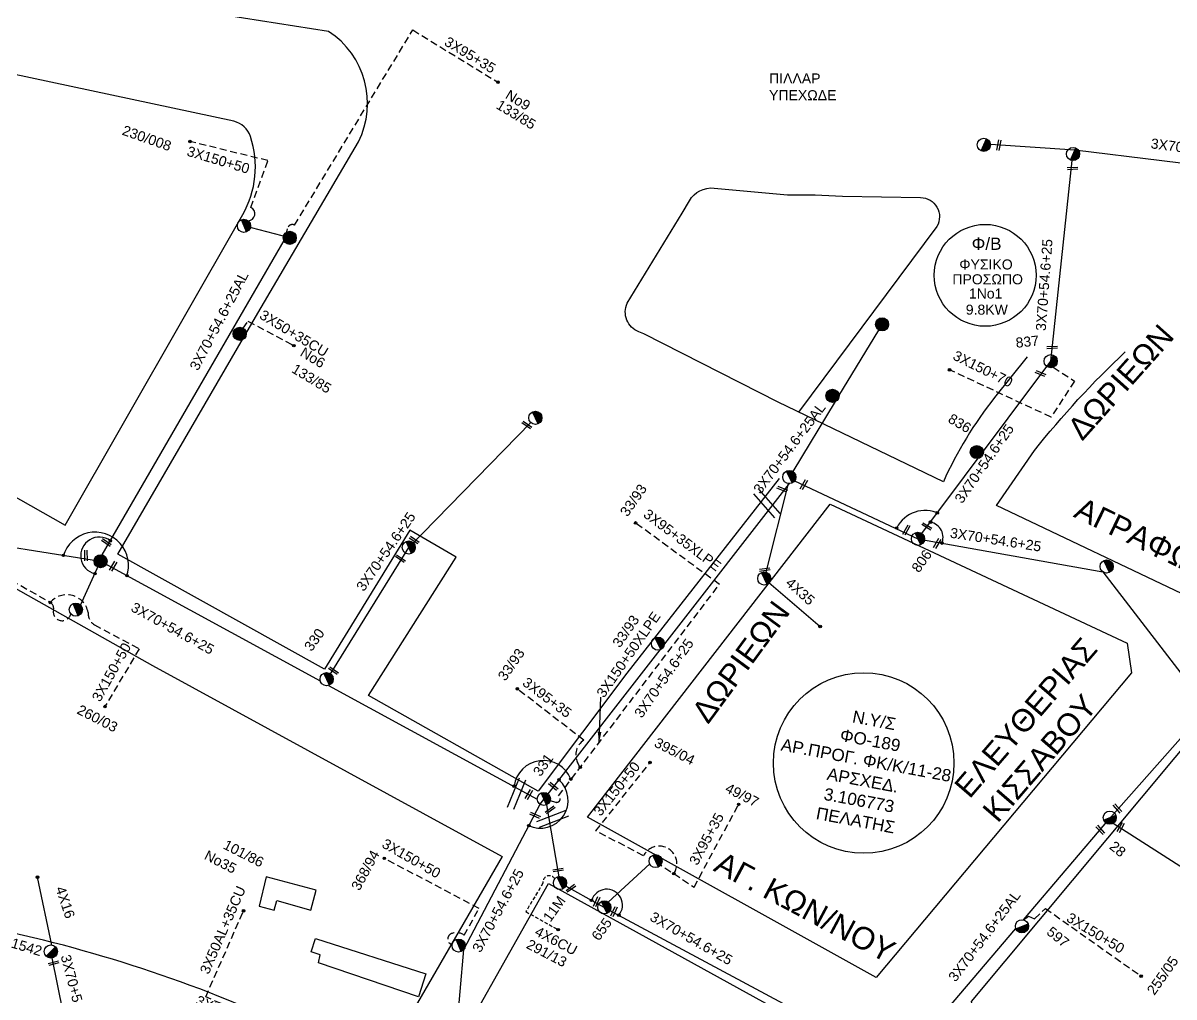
# Model space of a CAD drawing. Header units: millimetres. Extents: x 918 to 3138, y 719 to 1759.
# Drawn here: x 1466.9 to 1673.2, y 1291.5 to 1466.1 of the extents above; entities that cross this region are included whole.
import ezdxf
from ezdxf.enums import TextEntityAlignment as Align

# ---------------------------------------------------------------- set-up
doc = ezdxf.new("R2010")
doc.units = ezdxf.units.MM
doc.header["$LTSCALE"] = 0.5
doc.linetypes.add('DASHED', pattern=[19.05, 12.7, -6.35])
for name, color, linetype in [('Άγνωστα', 7, 'Continuous'), ('Γυμνά εναέρια ΧΤ (3Φ)   3x50+35CU', 7, 'Continuous'), ('Γυμνά εναέρια ΧΤ (3Φ)   4x50AL', 7, 'Continuous'), ('Εναέρια παροχή ΧΤ 4x16', 7, 'SYN_LINE'), ('Επιγραφές - Σχήματα', 7, 'Continuous'), ('Καλώδια ΧΤ   3x150+50AL', 7, 'DASHED'), ('Καλώδια ΧΤ   3x150+70AL', 7, 'DASHED'), ('Καλώδια ΧΤ   4x6CU', 7, 'DASHED'), ('Μηχανική τομή', 7, 'Continuous'), ('Στύλος Ξύλινος', 7, 'Continuous'), ('Στύλος Ξύλινος @ 1', 7, 'Continuous'), ('Στύλος ΦΜ', 7, 'Continuous'), ('Στύλος ΦΜ @ 1', 7, 'Continuous'), ('Συνδέσεις', 7, 'Continuous'), ('Συνεστραμμένα ΧΤ   3x70+54.6+25 AL', 7, 'SYN_LINE'), ('Τομή', 7, 'Continuous'), ('Υπόβαθρο ΔΕΗ', 7, 'Continuous')]:
    doc.layers.add(name, color=color, linetype=linetype)
doc.styles.add('ar', font='ARIAL.TTF')
doc.styles.add('arial', font='ARIAL.TTF')
doc.styles.get("Standard").update_dxf_attribs({"font": 'ARIAL.TTF'})
doc.linetypes.add('SYN_LINE', pattern='A,0.5,-0.0001,["/\\/\\/\\/",Standard,S=0.1,R=0,X=0,Y=-0.05],-0.25', length=0.7501)
doc.dimstyles.new('ISO-25', dxfattribs={"dimtxt": 2.5, "dimasz": 2.5, "dimexe": 1.25, "dimexo": 0.625, "dimtad": 1, "dimtxsty": 'Standard', "dimcen": 2.5, "dimadec": 0, "dimazin": 0, "dimtfac": 1, "dimtmove": 0, "dimatfit": 3, "dimfxl": 1, "dimarcsym": 0})

# ---------------------------------------------------------------- blocks, each defined once
blk = doc.blocks.new('ΜΗΧΑΝΙΚΗ ΤΟΜΗ')
at = {"layer": 'Μηχανική τομή', "ltscale": 40}
for p, q in [((-1.89, 0.78), (1.89, 0.78)), ((1.89, 0), (-1.89, 0))]:
    blk.add_line(p, q, dxfattribs=at)
blk = doc.blocks.new('ΥΠΑΡΧΩΝ ΤΣΙΜΕΝΤΕΝΙΟΣ ΣΤΥΛΟΣ')
at = {"layer": 'Στύλος ΦΜ'}
blk.add_hatch(color=7, dxfattribs=at).paths.add_polyline_path([(-1.29, -2.28, 0.574793), (2.62, 0, 0.268822), (1.3, 2.27)])
at = {"layer": 'Στύλος ΦΜ', "color": 7}
blk.add_line((-1.29, -2.28), (1.3, 2.27), dxfattribs=at)
blk.add_circle((0, 0), 2.62, dxfattribs=at)
at = {"layer": 'Στύλος ΦΜ', "flags": 4}
for tag, p in [('ΑΡΙΘΜΟΣ', (-4.68, 8.05)), ('ΤΥΠΟΣ', (-4.91, 3.03))]:
    blk.add_attdef(tag, p, '', height=4, dxfattribs=at)
blk = doc.blocks.new('ΥΠΑΡΧΩΝ ΞΥΛΙΝΟΣ ΣΤΥΛΟΣ')
at = {"layer": 'Στύλος Ξύλινος'}
h = blk.add_hatch(color=7, dxfattribs=at)
h.paths.add_polyline_path([(-2.62, 0, 0.270008), (-1.29, -2.28), (1.3, 2.27, 0.576266)])
h.paths.add_polyline_path([(-1.29, -2.28, 0.574793), (2.62, 0, 0.268822), (1.3, 2.27)])
at = {"layer": 'Στύλος Ξύλινος', "color": 7}
blk.add_line((-1.29, -2.28), (1.3, 2.27), dxfattribs=at)
blk.add_circle((0, 0), 2.62, dxfattribs=at)
at = {"layer": 'Στύλος Ξύλινος', "flags": 4}
for tag, p in [('ΑΡΙΘΜΟΣ', (-4.91, 8.6)), ('ΤΥΠΟΣ', (-4.85, 3.39))]:
    blk.add_attdef(tag, p, '', height=4, dxfattribs=at)
blk = doc.blocks.new('_ΣΥΝΔΕΣΗ')
at = {"layer": 'Συνδέσεις', "linetype": 'SYN_LINE', "ltscale": 40}
blk.add_hatch(color=256, dxfattribs=at).paths.add_polyline_path([(0.5, -0.01, 1), (-0.5, -0.01, 1)])
at = {"layer": 'Συνδέσεις'}
blk.add_circle((0, -0.01), 0.5, dxfattribs=at)
blk = doc.blocks.new('ΤΟΜΗ')
at = {"layer": 'Τομή', "ltscale": 40}
for p, q in [((-5.68, 0), (5.68, 0)), ((5.68, -2.33), (-5.68, -2.33))]:
    blk.add_line(p, q, dxfattribs=at)

msp = doc.modelspace()

# ---------------------------------------------------------------- linework, layer by layer
at = {"layer": 'Άγνωστα', "color": 151, "linetype": 'DASHED', "ltscale": 0.2}
msp.add_lwpolyline([(1514.2, 1428.66), (1514.27, 1429.19, -0.512691), (1515.56, 1429.88), (1536.75, 1464.85), (1552.02, 1455.48)], format="xyb", dxfattribs=at)
at = {"layer": 'Άγνωστα', "color": 30, "linetype": 'DASHED', "ltscale": 0.2}
msp.add_lwpolyline([(1591.72, 1365.46), (1576.69, 1376.49)], dxfattribs=at)
at = {"layer": 'Άγνωστα', "color": 62, "linetype": 'SYN_LINE', "ltscale": 15}
msp.add_lwpolyline([(1599.76, 1366.53), (1609.79, 1357.93)], dxfattribs=at)
at = {"layer": 'Άγνωστα', "color": 30, "linetype": 'DASHED', "ltscale": 0.2}
for points in [[(1561.4, 1326.76), (1562.36, 1326.44, 0.882772), (1562.89, 1327.57), (1591.72, 1365.46)], [(1566.76, 1332.65), (1566.3, 1333.56, -0.387014), (1567.42, 1337.54), (1555.5, 1346.73)]]:
    msp.add_lwpolyline(points, format="xyb", dxfattribs=at)
at = {"layer": 'Άγνωστα', "color": 7, "linetype": 'DASHED', "ltscale": 0.2}
msp.add_lwpolyline([(1471.78, 1362.24, -0.633217), (1478.55, 1360.45, 0.257772), (1479.67, 1358.24), (1487.71, 1353.93), (1481.57, 1343.57)], format="xyb", dxfattribs=at)
at = {"layer": 'Άγνωστα', "color": 151, "linetype": 'DASHED', "ltscale": 0.2}
msp.add_lwpolyline([(1580.36, 1315.72), (1587.18, 1311.23), (1595.16, 1326.03)], dxfattribs=at)
at = {"layer": 'Άγνωστα', "color": 151}
msp.add_lwpolyline([(1571.78, 1308.53), (1579.22, 1315.36)], dxfattribs=at)
at = {"layer": 'Άγνωστα', "color": 2, "linetype": 'DASHED', "ltscale": 0.2}
for points in [[(1499.63, 1291.55), (1506.42, 1306.97)], [(1518.08, 1283.44), (1499.63, 1291.55)]]:
    msp.add_lwpolyline(points, dxfattribs=at)
at = {"layer": 'Άγνωστα', "color": 173, "linetype": 'DASHED', "ltscale": 0.2}
msp.add_lwpolyline([(1646.21, 1305.34), (1647.15, 1305.98), (1648.23, 1305.53), (1650.17, 1307.38), (1667.5, 1295.13)], dxfattribs=at)
at = {"layer": 'Άγνωστα', "color": 151, "ltscale": 40}
msp.add_arc((1507.19, 1431.9), 1.26, 272.6875, 65.8166, dxfattribs=at)
at = {"layer": 'Γυμνά εναέρια ΧΤ (3Φ)   3x50+35CU', "color": 151, "linetype": 'DASHED', "ltscale": 0.2}
msp.add_lwpolyline([(1506.32, 1411.4), (1507.21, 1412.63), (1515.44, 1408.28)], dxfattribs=at)
at = {"layer": 'Γυμνά εναέρια ΧΤ (3Φ)   4x50AL', "color": 173, "ltscale": 40}
msp.add_lwpolyline([(1662.28, 1322.65), (1689.39, 1305.37)], dxfattribs=at)
at = {"layer": 'Εναέρια παροχή ΧΤ 4x16', "color": 2, "ltscale": 15}
msp.add_lwpolyline([(1472.04, 1300.83), (1469.47, 1312.99)], dxfattribs=at)
at = {"layer": 'Επιγραφές - Σχήματα', "color": 202}
msp.add_circle((1639.36, 1420.87), 9.13, dxfattribs=at)
at = {"layer": 'Επιγραφές - Σχήματα', "ltscale": 0.2}
for centre, radius, start, end in [((1628.61, 1373), 5.73, 63.975, 153.0734), ((1629.04, 1373.9), 2.77, 334.9769, 79.1898), ((1479.81, 1368.86), 5.98, 340.6184, 163.5073), ((1480.57, 1370.63), 3.33, 53.5236, 256.2878), ((1560.17, 1328.6), 5.31, 21.8848, 172.3584), ((1559.64, 1326.74), 4.97, 244.0062, 48.0116), ((1571.51, 1307.99), 2.84, 320.2891, 162.598)]:
    msp.add_arc(centre, radius, start, end, dxfattribs=at)
at = {"layer": 'Καλώδια ΧΤ   3x150+50AL', "color": 151, "ltscale": 0.2}
msp.add_lwpolyline([(1507.7, 1433.04), (1510.79, 1441.43), (1496.81, 1444.85)], dxfattribs=at)
at = {"layer": 'Καλώδια ΧΤ   3x150+50AL', "color": 151, "linetype": 'DASHED', "ltscale": 0.2}
for points in [[(1423.32, 1354.28), (1418.61, 1356.99), (1436.38, 1384.28), (1448.64, 1377.16), (1449.25, 1377.08, -0.209708), (1451.74, 1375.6), (1452.29, 1375.5, -0.39952), (1454.03, 1373.18, 0.371889), (1454.89, 1371.89), (1471.78, 1362.24, -0.331396), (1472.35, 1360.93, 0.98733), (1475.46, 1360.16, -0.773574)], [(1583.55, 1313.62, 1.06326), (1578.12, 1316.84), (1569.58, 1321.28), (1579.28, 1333.55)]]:
    msp.add_lwpolyline(points, format="xyb", dxfattribs=at)
at = {"layer": 'Καλώδια ΧΤ   3x150+50AL', "color": 27, "linetype": 'DASHED', "ltscale": 0.2}
msp.add_lwpolyline([(1543.8, 1300.74), (1543.38, 1301.11, -0.549518), (1543.66, 1302.87, -0.270532), (1545.97, 1302.59), (1548.63, 1307.39), (1531.65, 1316.37)], format="xyb", dxfattribs=at)
at = {"layer": 'Καλώδια ΧΤ   3x150+70AL', "color": 62, "linetype": 'DASHED', "ltscale": 0.2}
msp.add_lwpolyline([(1651.58, 1404.4), (1655.35, 1401.91), (1651.19, 1395.45), (1632.98, 1403.93)], dxfattribs=at)
at = {"layer": 'Καλώδια ΧΤ   4x6CU', "color": 151, "ltscale": 0.1}
msp.add_lwpolyline([(1562.2, 1312.68, 0.834867), (1560.09, 1311.91), (1557.02, 1306.82), (1562.82, 1303.57)], format="xyb", dxfattribs=at)
at = {"layer": 'Συνδέσεις'}
msp.add_circle((1617.59, 1333.46), 16.18, dxfattribs=at)
at = {"layer": 'Συνεστραμμένα ΧΤ   3x70+54.6+25 AL', "color": 151, "ltscale": 10}
msp.add_line((1571.09, 1307.58), (1563.14, 1311.96), dxfattribs=at)
at = {"layer": 'Συνεστραμμένα ΧΤ   3x70+54.6+25 AL', "color": 30, "ltscale": 20}
for points in [[(1640.29, 1444.38), (1655.43, 1443.34), (1686.6, 1439.56), (1716.69, 1435.24), (1752.37, 1429.39)], [(1521.36, 1348.38), (1536.03, 1372.1), (1557.91, 1394.49)], [(1427.1, 1383.89), (1452.95, 1374.08), (1480.79, 1369.61), (1520.17, 1348.17)], [(1521.66, 1347.36), (1559.07, 1327)]]:
    msp.add_lwpolyline(points, dxfattribs=at)
at = {"layer": 'Συνεστραμμένα ΧΤ   3x70+54.6+25 AL', "color": 62, "ltscale": 20}
for points in [[(1627.99, 1374.6), (1651.11, 1405.47), (1654.98, 1441.45)], [(1604.05, 1383.56), (1600.05, 1367.67)], [(1605.21, 1384.03), (1627.31, 1373.64), (1660.45, 1367.73), (1678.45, 1344.39)]]:
    msp.add_lwpolyline(points, dxfattribs=at)
at = {"layer": 'Συνεστραμμένα ΧΤ   3x70+54.6+25 AL', "color": 151, "linetype": 'SYN_LINE', "ltscale": 10}
msp.add_lwpolyline([(1514.7, 1427.59), (1506.49, 1429.74), (1506.49, 1429.74)], dxfattribs=at)
at = {"layer": 'Συνεστραμμένα ΧΤ   3x70+54.6+25 AL', "color": 151, "ltscale": 20}
for points in [[(1481.07, 1370.76), (1513.71, 1427.09)], [(1571.09, 1307.58), (1571.09, 1307.58), (1610.6, 1286.32)]]:
    msp.add_lwpolyline(points, dxfattribs=at)
at = {"layer": 'Συνεστραμμένα ΧΤ   3x70+54.6+25 AL', "color": 62, "ltscale": 15}
for points in [[(1613.15, 1399.25), (1620.3, 1411.06)], [(1604.94, 1385.68), (1612.55, 1398.25)]]:
    msp.add_lwpolyline(points, dxfattribs=at)
at = {"layer": 'Συνεστραμμένα ΧΤ   3x70+54.6+25 AL', "color": 27, "ltscale": 15}
msp.add_lwpolyline([(1537.93, 1273.69), (1544.62, 1284.97), (1545.91, 1300.01), (1559.57, 1326.06), (1604.26, 1383.54)], dxfattribs=at)
at = {"layer": 'Συνεστραμμένα ΧΤ   3x70+54.6+25 AL', "color": 151, "ltscale": 10}
msp.add_lwpolyline([(1477.21, 1361.74), (1480.79, 1369.62)], dxfattribs=at)
at = {"layer": 'Συνεστραμμένα ΧΤ   3x70+54.6+25 AL', "color": 173, "ltscale": 20}
for points in [[(1646.21, 1305.34), (1661.88, 1323.74), (1678.48, 1342.5)], [(1631.61, 1288.21), (1644.86, 1303.77)]]:
    msp.add_lwpolyline(points, dxfattribs=at)
at = {"layer": 'Συνεστραμμένα ΧΤ   3x70+54.6+25 AL', "color": 151, "ltscale": 15}
msp.add_lwpolyline([(1560.75, 1325.95), (1563.14, 1311.96)], dxfattribs=at)
at = {"layer": 'Συνεστραμμένα ΧΤ   3x70+54.6+25 AL', "color": 2, "ltscale": 20}
msp.add_lwpolyline([(1476.1, 1278.75), (1472.1, 1298.51)], dxfattribs=at)
at = {"layer": 'Υπόβαθρο ΔΕΗ'}
for points in [[(1521.63, 1464.6), (1491.17, 1469.35), (1471.16, 1473.35), (1458.45, 1476.97), (1406.72, 1492.19), (1321.27, 1517.28), (1288.51, 1527.47), (1265.19, 1534.53), (1211.62, 1543.74), (1155.05, 1542.43), (1106.6, 1541.66), (1099.85, 1602.77), (1090.49, 1682.38)], [(1619.83, 1294.99), (1568.05, 1323.75), (1611.55, 1379.88), (1664.82, 1354.92), (1665.61, 1349.63), (1619.83, 1294.99)], [(1636.83, 1290.74), (1638.08, 1285.17), (1686.63, 1252.49), (1748.85, 1221.48), (1772.57, 1209.21), (1796.73, 1341.74), (1732.17, 1341.63), (1679.39, 1341.65), (1636.83, 1290.74)], [(1519.41, 1310.65), (1510.49, 1313.04), (1509.21, 1307.78), (1511.92, 1307.07), (1512.37, 1308.79), (1518.45, 1307.07), (1519.41, 1310.65)], [(1539.74, 1273.97), (1561.11, 1311.85), (1611.03, 1284.32), (1579.94, 1246.99), (1539.74, 1273.97)], [(1519.31, 1302.02), (1539.1, 1295.7), (1537.78, 1291.53), (1519.84, 1297.62), (1520.13, 1299.07), (1518.54, 1299.62), (1519.31, 1302.02)]]:
    msp.add_lwpolyline(points, dxfattribs=at)
for points in [[(1602.41, 1384.44), (1575.15, 1349.54), (1559.23, 1328.44), (1528.84, 1345.55), (1544.52, 1370.38), (1536.25, 1375.19), (1520.9, 1350.28), (1483.89, 1370.9), (1508.98, 1414.1), (1527, 1444.77, 0.384068), (1521.63, 1464.6)], [(1381.47, 1428.79), (1474.46, 1376.06), (1506.27, 1431.75, 0.213024), (1507.66, 1445.73, 0.258863), (1504.67, 1448.48), (1460.87, 1457.85)], [(1646.88, 1406.28), (1641.06, 1398.97, 0.062966), (1631.87, 1383.86), (1602.28, 1398.11), (1578.2, 1410.38), (1577.26, 1410.75, -0.429995), (1575.19, 1415.86), (1585.03, 1432.04), (1586.34, 1434.25, -0.290395), (1590.79, 1436.51), (1603.93, 1435.3, -0.021887), (1613.79, 1435.06), (1627.78, 1434.82, -0.571408), (1630.71, 1429.64), (1605.9, 1396.37)], [(1677.06, 1362.62), (1641.41, 1379.59), (1648.19, 1389.45, -0.036745), (1664.46, 1407.14, -0.357731)], [(1392.52, 1312.62), (1436.96, 1380.78), (1490.11, 1350.96), (1552.75, 1316.7), (1530.55, 1278.27), (1510.45, 1288.1, 0.058929), (1454.41, 1305.15, 0.043228), (1392.52, 1312.62, 70.730924)]]:
    msp.add_lwpolyline(points, format="xyb", dxfattribs=at)

# ---------------------------------------------------------------- block references
at = {"layer": 'Μηχανική τομή'}
for p, xscale, yscale, zscale, rotation in [((1641.63, 1444.23), 0.4999999999999997, 0.4999999999999997, 0.4999999999999997, 259.0848520262939), ((1655.03, 1440.23), 0.4999999999999994, 0.4999999999999994, 0.4999999999999994, 182.4173173868), ((1651.37, 1408.15), 0.4999999999999994, 0.4999999999999994, 0.4999999999999994, 182.4173173868), ((1649.35, 1403.47), 0.4999999999999994, 0.4999999999999994, 0.4999999999999994, 157.507049709447), ((1557.31, 1394.21), 0.4999999999999994, 0.4999999999999994, 0.4999999999999994, 145.821922469074), ((1603.06, 1382.7), 0.4999999999999994, 0.4999999999999994, 0.4999999999999994, 157.507049709447), ((1606.69, 1383.45), 0.4999999999999998, 0.4999999999999998, 0.4999999999999998, 240.3999436640924), ((1628.99, 1376.03), 0.4999999999999993, 0.4999999999999993, 0.4999999999999993, 148.9436479481453), ((1625.08, 1375.32), 0.4999999999999998, 0.4999999999999998, 0.4999999999999998, 240.3999436640924), ((1481.93, 1373.14), 0.4999999999999994, 0.4999999999999994, 0.4999999999999994, 145.821922469074), ((1537.1, 1373.57), 0.4999999999999994, 0.4999999999999994, 0.4999999999999994, 145.821922469074), ((1630.58, 1372.91), 0.4999999999999998, 0.4999999999999998, 0.4999999999999998, 240.3999436640924), ((1477.96, 1370.64), 0.4999999999999997, 0.4999999999999997, 0.4999999999999997, 270.577947933592), ((1534.64, 1370.24), 0.4999999999999994, 0.4999999999999994, 0.4999999999999994, 145.821922469074), ((1482.87, 1368.83), 0.4999999999999998, 0.4999999999999998, 0.4999999999999998, 240.3999436640924), ((1599.82, 1368.32), 0.4999999999999993, 0.4999999999999993, 0.4999999999999993, 187.3637276194706), ((1522.64, 1350.18), 0.4999999999999994, 0.4999999999999994, 0.4999999999999994, 145.821922469074), ((1562.08, 1329.43), 0.4999999999999994, 0.4999999999999994, 0.4999999999999994, 139.3571614098032), ((1557.38, 1327.9), 0.4999999999999998, 0.4999999999999998, 0.4999999999999998, 240.3999436640924), ((1558.75, 1324.26), 0.4999999999999994, 0.4999999999999994, 0.4999999999999994, 157.507049709447), ((1561.27, 1325.21), 0.4999999999999996, 0.4999999999999996, 0.4999999999999996, 216.5603521982894), ((1663.23, 1325.45), 0.4999999999999993, 0.4999999999999993, 0.4999999999999993, 132.9464639555496), ((1663.5, 1321.98), 0.4999999999999998, 0.4999999999999998, 0.4999999999999998, 240.3999436640924), ((1660.13, 1321.6), 0.4999999999999993, 0.4999999999999993, 0.4999999999999993, 132.9464639555496), ((1562.77, 1314.47), 0.4999999999999995, 0.4999999999999995, 0.4999999999999995, 188.9365161993097), ((1564.98, 1311.16), 0.4999999999999996, 0.4999999999999996, 0.4999999999999996, 216.5603521982894), ((1569.52, 1308.68), 0.4999999999999995, 0.4999999999999995, 0.4999999999999995, 245.3378656826517), ((1572.65, 1306.9), 0.4999999999999995, 0.4999999999999995, 0.4999999999999995, 245.3378656826517), ((1472.31, 1297.78), 0.4999999999999994, 0.4999999999999994, 0.4999999999999994, 194.8618064563721)]:
    msp.add_blockref('ΜΗΧΑΝΙΚΗ ΤΟΜΗ', p, dxfattribs=dict(at, xscale=xscale, yscale=yscale, zscale=zscale, rotation=rotation))
at = {"layer": 'Στύλος Ξύλινος @ 1', "ltscale": 40, "xscale": 0.4499999999998181, "yscale": 0.4499999999998181, "zscale": 0.4499999999998181}
for p in [(1514.7, 1427.59), (1505.73, 1410.38), (1620.88, 1412.08), (1611.98, 1399.28), (1480.79, 1369.62)]:
    msp.add_blockref('ΥΠΑΡΧΩΝ ΞΥΛΙΝΟΣ ΣΤΥΛΟΣ', p, dxfattribs=at)
at = {"layer": 'Στύλος Ξύλινος @ 1', "ltscale": 40}
ref = msp.add_blockref('ΥΠΑΡΧΩΝ ΞΥΛΙΝΟΣ ΣΤΥΛΟΣ', (1637.86, 1389.19), dxfattribs=dict(at, xscale=0.4499999999998181, yscale=0.4499999999998181, zscale=0.4499999999998181, rotation=329.5098083486434))
ref.add_attrib('ΤΥΠΟΣ', '836', (1632.54, 1394.65), dxfattribs={"layer": 'Στύλος Ξύλινος', "height": 1.8, "rotation": 329.5098, "flags": 4})
at = {"layer": 'Στύλος ΦΜ @ 1', "ltscale": 40}
for p, xscale, yscale, zscale, rotation in [((1639.12, 1444.26), 0.4499999999998182, 0.4499999999998182, 0.4499999999998182, 5.936551067690693), ((1655.11, 1442.62), 0.4499999999998182, 0.4499999999998182, 0.4499999999998182, 5.936551067690693), ((1506.49, 1429.74), 0.4499999999998181, 0.4499999999998181, 0.4499999999998181, 52.33487824996366), ((1558.73, 1395.33), 0.449999999999818, 0.449999999999818, 0.449999999999818, 54.47013478148382), ((1604.25, 1384.72), 0.449999999999818, 0.449999999999818, 0.449999999999818, 54.47013478148382), ((1536.03, 1372.1), 0.449999999999818, 0.449999999999818, 0.449999999999818, 54.47013478148382), ((1661.14, 1368.69), 0.449999999999818, 0.449999999999818, 0.449999999999818, 54.47013478148382), ((1599.76, 1366.53), 0.449999999999818, 0.449999999999818, 0.449999999999818, 54.47013478148382), ((1476.34, 1360.95), 0.4499999999998181, 0.4499999999998181, 0.4499999999998181, 52.33487824996366), ((1580.7, 1354.85), 0.449999999999818, 0.449999999999818, 0.449999999999818, 54.47013478148382), ((1580.28, 1315.88), 0.449999999999818, 0.449999999999818, 0.449999999999818, 54.47013478148382), ((1544.97, 1300.73), 0.4499999999998181, 0.4499999999998181, 0.4499999999998181, 52.33487824996366)]:
    msp.add_blockref('ΥΠΑΡΧΩΝ ΤΣΙΜΕΝΤΕΝΙΟΣ ΣΤΥΛΟΣ', p, dxfattribs=dict(at, xscale=xscale, yscale=yscale, zscale=zscale, rotation=rotation))
ref = msp.add_blockref('ΥΠΑΡΧΩΝ ΤΣΙΜΕΝΤΕΝΙΟΣ ΣΤΥΛΟΣ', (1651.11, 1405.48), dxfattribs=dict(at, xscale=0.4499999999998182, yscale=0.4499999999998182, zscale=0.4499999999998182, rotation=5.936551067690693))
ref.add_attrib('ΤΥΠΟΣ', '837', (1644.92, 1407.88), dxfattribs={"layer": 'Στύλος ΦΜ', "height": 1.8, "rotation": 5.9366, "flags": 4})
ref = msp.add_blockref('ΥΠΑΡΧΩΝ ΤΣΙΜΕΝΤΕΝΙΟΣ ΣΤΥΛΟΣ', (1627.31, 1373.64), dxfattribs=dict(at, xscale=0.449999999999818, yscale=0.449999999999818, zscale=0.449999999999818, rotation=54.47013478148382))
ref.add_attrib('ΑΡΙΘΜΟΣ', '806', (1627.49, 1367.43), dxfattribs={"layer": 'Στύλος ΦΜ', "height": 1.8, "rotation": 54.4701, "flags": 4})
ref = msp.add_blockref('ΥΠΑΡΧΩΝ ΤΣΙΜΕΝΤΕΝΙΟΣ ΣΤΥΛΟΣ', (1521.31, 1348.49), dxfattribs=dict(at, xscale=0.449999999999818, yscale=0.449999999999818, zscale=0.449999999999818, rotation=54.47013478148382))
ref.add_attrib('ΤΥΠΟΣ', '330', (1518.61, 1353.33), dxfattribs={"layer": 'Στύλος ΦΜ', "height": 1.8, "rotation": 54.4701, "flags": 4})
ref = msp.add_blockref('ΥΠΑΡΧΩΝ ΤΣΙΜΕΝΤΕΝΙΟΣ ΣΤΥΛΟΣ', (1560.25, 1327.02), dxfattribs=dict(at, xscale=0.449999999999818, yscale=0.449999999999818, zscale=0.449999999999818, rotation=54.47013478148382))
ref.add_attrib('ΤΥΠΟΣ', '331', (1559.63, 1330.89), dxfattribs={"layer": 'Στύλος ΦΜ', "height": 1.8, "rotation": 54.4701, "flags": 4})
ref = msp.add_blockref('ΥΠΑΡΧΩΝ ΤΣΙΜΕΝΤΕΝΙΟΣ ΣΤΥΛΟΣ', (1661.69, 1323.67), dxfattribs=dict(at, xscale=0.449999999999818, yscale=0.449999999999818, zscale=0.449999999999818, rotation=320.9371006177458))
ref.add_attrib('ΤΥΠΟΣ', '28', (1661.47, 1318.23), dxfattribs={"layer": 'Στύλος ΦΜ', "height": 1.8, "rotation": 320.9371, "flags": 4})
ref = msp.add_blockref('ΥΠΑΡΧΩΝ ΤΣΙΜΕΝΤΕΝΙΟΣ ΣΤΥΛΟΣ', (1563.14, 1311.96), dxfattribs=dict(at, xscale=0.449999999999818, yscale=0.449999999999818, zscale=0.449999999999818, rotation=54.47013478148382))
ref.add_attrib('ΤΥΠΟΣ', '11M', (1561.42, 1304.82), dxfattribs={"layer": 'Στύλος ΦΜ', "height": 1.8, "rotation": 54.4701, "flags": 4})
ref = msp.add_blockref('ΥΠΑΡΧΩΝ ΤΣΙΜΕΝΤΕΝΙΟΣ ΣΤΥΛΟΣ', (1571.09, 1307.58), dxfattribs=dict(at, xscale=0.449999999999818, yscale=0.449999999999818, zscale=0.449999999999818, rotation=54.47013478148382))
ref.add_attrib('ΤΥΠΟΣ', '655', (1570.12, 1301.44), dxfattribs={"layer": 'Στύλος ΦΜ', "height": 1.8, "rotation": 54.4701, "flags": 4})
ref = msp.add_blockref('ΥΠΑΡΧΩΝ ΤΣΙΜΕΝΤΕΝΙΟΣ ΣΤΥΛΟΣ', (1645.96, 1304.19), dxfattribs=dict(at, xscale=0.449999999999818, yscale=0.449999999999818, zscale=0.449999999999818, rotation=320.9371006177458))
ref.add_attrib('ΤΥΠΟΣ', '597', (1650.22, 1302.9), dxfattribs={"layer": 'Στύλος ΦΜ', "height": 1.8, "rotation": 320.9371, "flags": 4})
ref = msp.add_blockref('ΥΠΑΡΧΩΝ ΤΣΙΜΕΝΤΕΝΙΟΣ ΣΤΥΛΟΣ', (1471.87, 1299.67), dxfattribs=dict(at, xscale=0.4499999999998181, yscale=0.4499999999998181, zscale=0.4499999999998181, rotation=343.3090182159563))
ref.add_attrib('ΤΥΠΟΣ', '1542', (1464.6, 1300.43), dxfattribs={"layer": 'Στύλος ΦΜ', "height": 1.8, "rotation": 343.309, "flags": 4})
at = {"layer": 'Συνδέσεις'}
for p, xscale, yscale, zscale in [((1552.02, 1455.49), 0.4500000000000455, 0.4500000000000455, 0.4500000000000455), ((1496.81, 1444.86), 0.4500000000000455, 0.4500000000000455, 0.4500000000000455), ((1515.44, 1408.28), 0.4500000000000455, 0.4500000000000455, 0.4500000000000455), ((1632.98, 1403.93), 0.4500000000000455, 0.4500000000000455, 0.4500000000000455), ((1630.77, 1378.3), 0.4500000000002728, 0.4500000000002728, 0.4500000000002728), ((1576.69, 1376.5), 0.4500000000000455, 0.4500000000000455, 0.4500000000000455), ((1629.56, 1376.63), 0.4500000000002728, 0.4500000000002728, 0.4500000000002728), ((1623.5, 1375.59), 0.4500000000002728, 0.4500000000002728, 0.4500000000002728), ((1482.53, 1373.28), 0.4500000000000455, 0.4500000000000455, 0.4500000000000455), ((1631.62, 1372.88), 0.4500000000002728, 0.4500000000002728, 0.4500000000002728), ((1474.12, 1370.69), 0.4500000000000455, 0.4500000000000455, 0.4500000000000455), ((1479.78, 1367.4), 0.4500000000000455, 0.4500000000000455, 0.4500000000000455), ((1485.52, 1367.05), 0.4500000000000455, 0.4500000000000455, 0.4500000000000455), ((1471.78, 1362.24), 0.4500000000000455, 0.4500000000000455, 0.4500000000000455), ((1609.79, 1357.94), 0.4500000000002728, 0.4500000000002728, 0.4500000000002728), ((1555.51, 1346.76), 0.4500000000000455, 0.4500000000000455, 0.4500000000000455), ((1481.57, 1343.58), 0.4500000000000455, 0.4500000000000455, 0.4500000000000455), ((1566.77, 1332.68), 0.4500000000000455, 0.4500000000000455, 0.4500000000000455), ((1579.28, 1333.55), 0.4500000000000455, 0.4500000000000455, 0.4500000000000455), ((1565.09, 1330.58), 0.4500000000002728, 0.4500000000002728, 0.4500000000002728), ((1554.91, 1329.31), 0.4500000000002728, 0.4500000000002728, 0.4500000000002728), ((1562.97, 1330.45), 0.4500000000002728, 0.4500000000002728, 0.4500000000002728), ((1595.16, 1326.04), 0.4500000000000455, 0.4500000000000455, 0.4500000000000455), ((1557.56, 1322.24), 0.4500000000002728, 0.4500000000002728, 0.4500000000002728), ((1531.65, 1316.38), 0.4500000000000455, 0.4500000000000455, 0.4500000000000455), ((1469.48, 1313), 0.4500000000000455, 0.4500000000000455, 0.4500000000000455), ((1583.55, 1313.62), 0.4500000000000455, 0.4500000000000455, 0.4500000000000455), ((1568.8, 1308.84), 0.4500000000000455, 0.4500000000000455, 0.4500000000000455), ((1506.42, 1306.97), 0.4500000000000455, 0.4500000000000455, 0.4500000000000455), ((1573.69, 1306.19), 0.4500000000000455, 0.4500000000000455, 0.4500000000000455), ((1562.82, 1303.58), 0.4500000000000455, 0.4500000000000455, 0.4500000000000455), ((1667.31, 1295.25), 0.4500000000000455, 0.4500000000000455, 0.4500000000000455)]:
    msp.add_blockref('_ΣΥΝΔΕΣΗ', p, dxfattribs=dict(at, xscale=xscale, yscale=yscale, zscale=zscale))
at = {"layer": 'Τομή'}
for p, xscale, yscale, zscale, rotation in [((1599.79, 1379.56), 0.4999999999999899, 0.4999999999999899, 0.4999999999999899, 131.3955523190444), ((1554.79, 1328.18), 0.5000000000000002, 0.5000000000000002, 0.5000000000000002, 67.74034451082147), ((1561.62, 1324.01), 0.4999999999999837, 0.4999999999999837, 0.4999999999999837, 20.90651917540822)]:
    msp.add_blockref('ΤΟΜΗ', p, dxfattribs=dict(at, xscale=xscale, yscale=yscale, zscale=zscale, rotation=rotation))

# ---------------------------------------------------------------- texts
at = {"layer": 'Άγνωστα', "ltscale": 40, "char_height": 1.8, "width": 17.1868, "attachment_point": 1, "style": 'arial'}
for s, insert, rotation in [('3X95+35', (1543.17, 1463.77), 328.8926), ('3X70+54.6+25', (1669.19, 1445.44), 352.7459), ('3X95+35XLPE', (1579.01, 1379.14), 323.0178), ('4X35', (1604.64, 1366.85), 318.1102), ('3X150+50XLPE', (1569.55, 1346.03), 55.2288), ('3X150+50', (1479.12, 1345.16), 60.6493), ('3X95+35', (1557.34, 1348.97), 323.0178), ('3X95+35', (1586.19, 1315.83), 61.4962), ('3X50AL+35CU', (1498.51, 1296.17), 66.5214), ('3X150+50', (1654.7, 1306.75), 328.7071), ('3X50AL+35CU', (1498.39, 1291.88), 336.3005)]:
    msp.add_mtext(s, dxfattribs=dict(at, insert=insert, rotation=rotation))
at = {"layer": 'Γυμνά εναέρια ΧΤ (3Φ)   3x50+35CU', "ltscale": 40, "insert": (1510.04, 1414.8), "char_height": 1.8, "width": 17.1868, "attachment_point": 1, "rotation": 328.8926, "style": 'arial'}
msp.add_mtext('3X50+35CU', dxfattribs=at)
at = {"layer": 'Εναέρια παροχή ΧΤ 4x16', "ltscale": 20, "insert": (1474.39, 1311.56), "char_height": 1.8, "width": 17.1868, "attachment_point": 1, "rotation": 288.4992, "style": 'arial'}
msp.add_mtext('4X16', dxfattribs=at)
at = {"layer": 'Επιγραφές - Σχήματα', "color": 1, "style": 'ar'}
for s, height, p in [('Φ/Β', 2.2, (1639.62, 1426.58)), ('ΦΥΣΙΚΟ ', 1.8, (1639.86, 1422.82)), ('1Νο1', 1.8, (1639.45, 1417.6)), ('9.8KW', 1.8, (1639.66, 1414.72))]:
    msp.add_text(s, height=height, dxfattribs=at).set_placement(p, align=Align.MIDDLE)
at = {"layer": 'Επιγραφές - Σχήματα', "color": 1, "ltscale": 0.2, "insert": (1600.62, 1457.06), "char_height": 1.8, "width": 11.4663, "attachment_point": 1}
msp.add_mtext('ΠΙΛΛΑΡ ΥΠΕΧΩΔΕ', dxfattribs=at)
at = {"layer": 'Επιγραφές - Σχήματα', "ltscale": 40, "char_height": 1.8, "width": 17.1868, "attachment_point": 1, "style": 'arial'}
for s, insert, rotation in [('Νο9', (1554.11, 1454.24), 328.8926), ('133/85', (1552.46, 1452.44), 328.8926), ('230/008', (1485.1, 1447.82), 340.6127), ('Νο6', (1517.32, 1408.08), 328.8926), ('133/85', (1515.8, 1405.13), 328.8926), ('33/93', (1573.77, 1378.5), 55.2288), ('33/93', (1572.4, 1355.01), 55.2288), ('33/93', (1551.86, 1349.05), 55.2288), ('260/03', (1477.22, 1344), 332.9907), ('395/04', (1580.69, 1338.11), 332.9907), ('49/97', (1593.4, 1329.96), 332.9907), ('101/86', (1503.42, 1319.8), 332.9907), ('Νο35', (1500.02, 1317.91), 332.9907), ('368/94', (1525.61, 1311.29), 61.4133), ('255/05', (1668.22, 1292.74), 54.9705)]:
    msp.add_mtext(s, dxfattribs=dict(at, insert=insert, rotation=rotation))
at = {"layer": 'Επιγραφές - Σχήματα', "color": 1, "insert": (1633.48, 1421.06), "char_height": 1.8, "width": 12.958, "attachment_point": 1}
msp.add_mtext('ΠΡΟΣΩΠΟ', dxfattribs=at)
at = {"layer": 'Επιγραφές - Σχήματα', "char_height": 4, "attachment_point": 1, "style": 'arial'}
for s, insert, width, rotation in [('ΔΩΡΙΕΩΝ', (1653.78, 1393.72), 90.8081, 48.2588), ('ΑΓΡΑΦΩΝ', (1656.76, 1381.24), 90.8081, 334.1916), ('ΔΩΡΙΕΩΝ', (1586.48, 1342.67), 90.8081, 53.6823), ('ΕΛΕΥΘΕΡΙΑΣ \\PΚΙΣΣΑΒΟΥ', (1633.53, 1329.51), 90.8081, 49.1961), ('ΑΓ. ΚΩΝ/ΝΟΥ', (1592.34, 1317.77), 36.3072, 331.9112)]:
    msp.add_mtext(s, dxfattribs=dict(at, insert=insert, width=width, rotation=rotation))
at = {"layer": 'Επιγραφές - Σχήματα', "insert": (1551.68, 1354.88), "char_height": 2.187, "width": 137.9914, "attachment_point": 1, "rotation": 349.43}
msp.add_mtext('\\pi65.257,t71.817;Ν.Υ/Σ\\P\\pi63.662,t70.223;ΦΟ-189\\P\\pi53.588,t60.149;ΑΡ.ΠΡΟΓ. ΦΚ/Κ/11-28\\P\\pi62.664,t69.225;ΑΡΣΧΕΔ.\\P\\pi62.758,t69.319;3.106773\\P\\pi62.036,t68.597;ΠΕΛΑΤΗΣ', dxfattribs=at)
at = {"layer": 'Καλώδια ΧΤ   3x150+50AL', "ltscale": 40, "char_height": 1.8, "width": 17.1868, "attachment_point": 1, "style": 'arial'}
for insert, rotation in [((1496.63, 1444.07), 343.4353), ((1569, 1324.91), 51.2028), ((1531.95, 1320.01), 330.2322)]:
    msp.add_mtext('3X150+50', dxfattribs=dict(at, insert=insert, rotation=rotation))
at = {"layer": 'Καλώδια ΧΤ   3x150+70AL', "ltscale": 40, "insert": (1634.21, 1407.49), "char_height": 1.8, "width": 17.1868, "attachment_point": 1, "rotation": 333.4781, "style": 'arial'}
msp.add_mtext('3X150+70', dxfattribs=at)
at = {"layer": 'Καλώδια ΧΤ   4x6CU', "color": 7, "ltscale": 10, "char_height": 1.8, "attachment_point": 1, "rotation": 332.3819}
for s, insert in [('4X6CU', (1559.28, 1304.27)), ('291/13', (1557.78, 1301.97))]:
    msp.add_mtext_dynamic_manual_height_columns(s, width=12.2539, gutter_width=12.5, heights=[0], dxfattribs=dict(at, insert=insert))
at = {"layer": 'Συνεστραμμένα ΧΤ   3x70+54.6+25 AL', "ltscale": 40, "char_height": 1.8, "width": 17.1868, "attachment_point": 1, "style": 'arial'}
for insert, rotation in [((1648.42, 1410.99), 85.7215), ((1633.75, 1380.85), 55.2288), ((1526.48, 1365.1), 55.2288), ((1633.24, 1375.65), 351.1752), ((1486.93, 1362.38), 331.0617), ((1576.33, 1342.4), 55.2288), ((1547.31, 1300.19), 61.5207), ((1579.98, 1306.91), 330.2574)]:
    msp.add_mtext('3X70+54.6+25', dxfattribs=dict(at, insert=insert, rotation=rotation))
at = {"layer": 'Συνεστραμμένα ΧΤ   3x70+54.6+25 AL', "ltscale": 20, "char_height": 1.8, "width": 17.1868, "attachment_point": 1, "style": 'arial'}
for insert, rotation in [((1496.66, 1404.48), 62.234), ((1597.66, 1382.61), 53.0059), ((1632.61, 1295.17), 53.0059), ((1475.36, 1299.3), 284.7527)]:
    msp.add_mtext('3X70+54.6+25AL', dxfattribs=dict(at, insert=insert, rotation=rotation))

# ---------------------------------------------------------------- leaders
at = {"layer": 'Επιγραφές - Σχήματα', "ltscale": 40}
msp.add_leader([(1570.16, 1337.05), (1570.45, 1345.27)], dimstyle='ISO-25', override={"dimasz": 2, "dimtad": 0}, dxfattribs=at)

doc.saveas('drawing.dxf')
